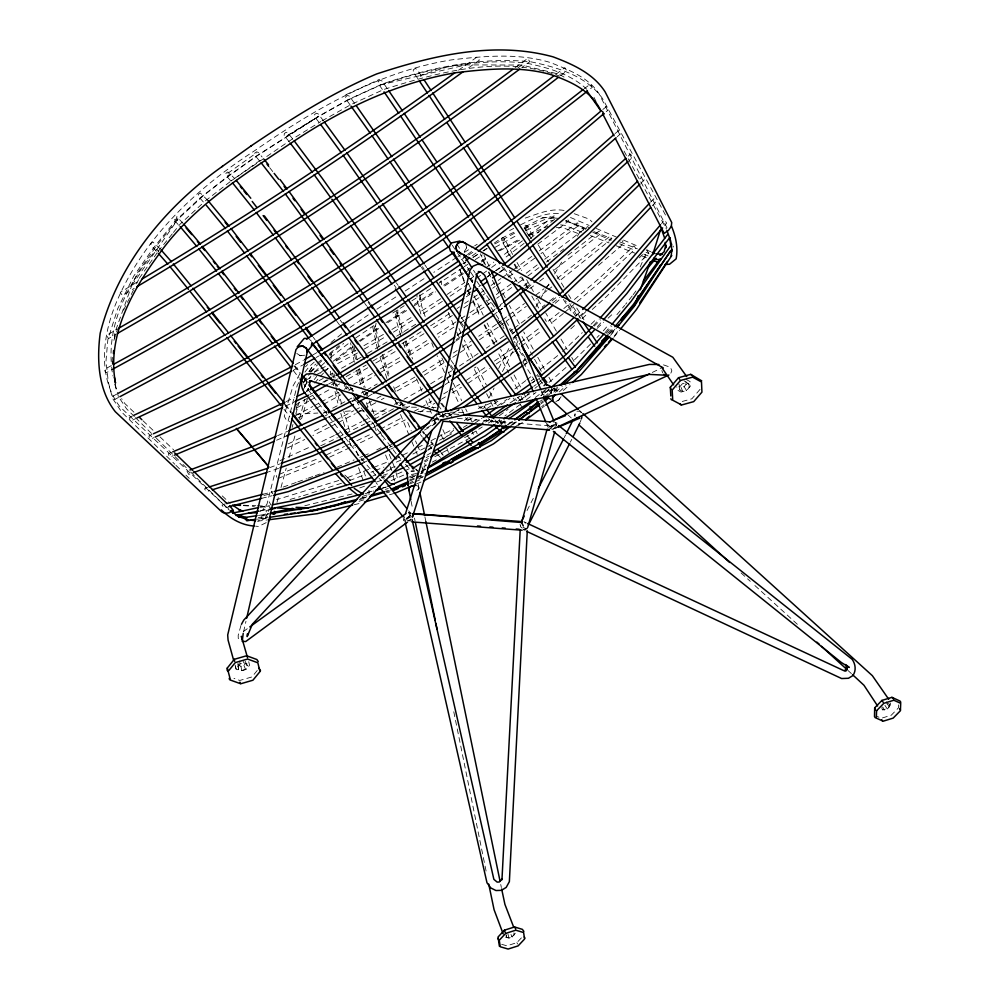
<?xml version="1.0" encoding="UTF-8"?>
<svg xmlns="http://www.w3.org/2000/svg" width="999" height="999" viewBox="0 0 999 999"><rect width="100%" height="100%" fill="white"/><g stroke="black" fill="none" stroke-linecap="round" stroke-linejoin="round"><path stroke-width="0.75" stroke-dasharray="5 3.75" d="M397.839 309.815L397.814 313.574L397.714 311.95L403.159 332.455M547.739 426.998L547.764 423.888M369.006 494.917L368.956 490.309M882.042 706.643L881.967 708.99L884.14 709.952L887.299 708.99L889.585 706.643L889.672 704.295L886.725 701.723M574.987 416.458L575.087 413.798L574.587 415.821M890.384 702.946L890.296 705.207L887 708.578L882.454 709.977M898.601 704.894L898.476 707.854L891.258 715.222L881.33 718.269L877.209 716.458M245.117 661.138L247.839 666.832L245.592 669.58L241.733 670.691L238.486 669.53L237.887 664.385M424.35 466.608L423.151 472.714L421.503 473.763L422.739 467.632L422.839 469.468L421.878 466.745M114.485 338.549L114.922 332.555L131.856 285.239L137.363 273.164L156.181 246.266L178.072 219.056L203.234 195.829L229.445 175.537L257.567 155.557L318.169 116.783L348.201 99.888M112.163 360.464L112.425 357.367M331.056 358.853L331.406 352.734L329.932 351.998M442.407 417.22L442.682 415.109M520.516 525.462L520.367 526.623L522.277 528.109M527.422 527.747L527.26 528.896L525.124 529.045M376.099 323.089L375.374 327.01L375.274 325.387L379.97 345.904M556.48 425.586L556.967 423.002L554.62 422.24M243.556 631.88L245.979 621.241M443.856 417.07L444.555 414.061M404.17 517.907L403.509 520.566L405.656 521.453M296.016 409.69L297.527 403.658M276.985 502.435L278.584 496.466M280.994 487.524L286.214 468.144M289.023 457.704L295.454 433.853M299.475 418.956L304.695 399.575M292.133 427.41L292.944 424.438M295.804 414.036L299.063 402.135M307.355 398.951L301.698 418.281L299.6 419.98M433.741 424.538L437.025 414.16M113.911 340.347L117.582 328.846L106.481 335.452L108.604 338.549L116.621 333.916M269.193 501.785L270.841 504.895M271.503 491.233L272.165 493.194M580.319 421.853L581.056 419.842M276.273 475.512L276.935 477.435M549.113 389.061L548.563 390.434L540.684 395.467M240.971 625.449L238.187 635.401L238.249 638.299L239.822 640.109M640.172 266.945L647.702 249.912M670.829 373.164L671.865 370.854L670.479 367.295L663.336 364.81M307.292 390.859L308.491 388.324M304.445 387.2L307.655 380.444M123.539 310.177L133.779 289.41M136.513 283.866L138.561 279.72M306.78 391.296L308.129 388.636M570.354 442.132L571.753 439.373M483.591 408.653L486.388 403.159M489.185 397.664L494.068 388.049M502.435 371.616L513.249 350.387M515.996 344.967L518.069 340.909M498.601 368.531L510.127 345.954M513.474 339.41L515.659 335.115M527.035 510.576L534.752 495.454M564.185 437.712L565.596 434.965M303.172 389.897L307.005 382.405L304.096 387.737M303.309 383.117L306.481 377.01M535.914 306.98L539.597 300.312M306.793 391.446L308.129 388.961M303.609 382.23L306.406 377.073M540.359 298.988L545.604 289.76M546.353 288.436L549.35 283.154M554.607 273.926L562.375 260.901M187.013 471.103L188.711 474.4L191.608 473.326M303.634 382.567L309.915 373.364M466.62 247.764L464.335 251.611L466.62 247.764L465.759 243.619M298.801 382.605L297.265 385.164L266.995 504.07L262.238 510.551L264.498 509.115L259.69 511.55M577.335 236.276L582.854 227.21L565.484 220.891M526.71 528.046L525.337 530.107L523.788 530.032L522.964 527.859M308.953 371.715L312.025 367.145L315.996 364.036M268.107 513.349L264.098 519.255L266.358 517.807L258.404 520.941M309.078 371.616L312.312 366.895M131.856 285.239L178.072 219.056M139.236 278.334L157.28 252.622M271.079 507.392L267.07 513.049L258.629 517.644M299.775 373.988L293.094 385.876L284.802 412.962L284.278 416.346L286.026 419.443L289.623 421.491M632.23 295.891L625.611 304.27M633.166 294.655L635.951 290.971M309.29 378.309L310.926 376.173M611.825 333.154L615.621 328.209M614.572 335.676L619.218 329.62M304.932 372.103L309.041 366.783L316.995 359.615M314.248 379.558L316.82 376.248M310.776 372.265L316.895 366.059M158.142 251.398L172.477 233.616M173.426 232.43L180.12 224.126L203.184 202.872M314.722 383.092L318.469 378.471M237.774 666.745L240.022 663.985L242.607 663.236M237.937 663.199L238.486 665.334L240.971 666.246L243.943 665.384L245.654 663.274L247.839 666.832M613.761 337.337L619.642 330.132M257.255 670.454L251.96 676.935L239.785 680.456L233.953 678.358M610.576 335.352L616.383 328.234M605.007 332.704L610.826 325.711M609.078 333.678L613.923 327.847M603.346 330.844L608.191 325.075M616.895 314.673L624.65 305.432M606.006 333.366L611.8 326.448M664.66 225.537L666.683 223.164L664.585 220.055L661.55 223.614M686.013 379.383L690.084 381.593L690.309 386.226L686.563 390.559L682.742 391.546L679.907 390.022L679.745 386.813L682.342 383.791L686.188 382.742L689.01 384.265L689.16 387.475L686.063 384.378L685.938 381.905L683.766 380.731L686.188 382.742M679.907 390.022L678.958 386.326L681.131 387.5L684.065 386.688L686.063 384.378M700.049 389.348L691.857 398.813L681.143 401.773M593.306 325.699L599.375 318.893M597.39 326.648L602.447 320.966M515.334 933.216L512.412 936.338L507.817 937.786M505.444 937.087L508.978 938.073L512.162 937.074L514.185 934.902L513.886 932.854M501.66 944.292L506.88 945.828L516.895 942.644L522.24 936.975M650.586 202.135L653.783 198.751L655.893 201.885L651.635 206.393M607.692 333.279L612.949 327.734M549.75 428.484L556.156 423.601L550.524 428.221M305.457 366.795L307.605 364.585M320.442 376.248L323.551 373.052M324.588 371.978L328.746 367.719M639.298 257.904L642.507 254.595M590.571 344.056L573.114 361.226M597.015 337.475L599.163 335.289M408.803 521.153L410.951 519.043M640.871 183.229L644.18 179.995L642.045 176.86L639.847 179.008M585.851 311.626L579.195 317.894M552.971 429.308L555.169 427.16L555.207 424.038L553.046 421.79M562.599 351.573L582.317 332.617M591.071 324.2L596.553 318.931M594.093 326.161L600.674 319.842M309.915 372.065L317.545 364.86M318.631 363.836L321.903 360.751M554.607 387.887L546.54 394.905M553.783 392.108L559.29 386.938M559.328 391.933L565.996 385.701M597.077 328.421L603.683 322.277M608.079 318.194L612.474 314.098M609.39 333.878L614.885 328.758M576.023 315.672L581.555 310.564M320.105 373.239L324.488 369.23M628.209 156.156L630.494 154.071L632.642 157.23L629.208 160.364M314.51 371.94L324.7 362.699M579.045 316.708L585.814 310.577M570.779 328.883L576.423 323.776M582.067 318.669L587.712 313.549M592.232 309.465L606.905 296.166L648.763 253.134L646.803 250.175M443.406 439.285L453.858 430.02M464.31 420.754L468.956 416.633M555.432 392.282L562.225 386.276M563.224 390.559L570.004 384.54M549.1 382.367L567.395 366.258M615.022 133.604L618.743 130.607L620.691 133.691L617.245 136.726M548.563 389.822L541.346 395.542M547.202 396.203L557.617 387.1M555.207 303.284L560.914 298.314M551.997 301.011L557.704 296.041M598.551 265.322L623.851 243.356L622.152 240.684M523.926 285.914L529.682 280.919M527.135 288.199L532.904 283.204M545.379 390.796L542.657 393.131L540.834 392.819L544.492 395.254M559.115 312.575L546.928 322.24M563.823 308.554L569.717 303.534M574.425 299.513L599.15 278.409L634.015 245.791L635.751 248.489L601.048 281.318L575.112 303.446M563.324 313.499L550.012 324.213M564.51 312.487L573.938 304.445M537.462 383.653L541.033 380.644M602.822 109.465L606.568 106.581L608.553 109.703L606.181 111.676M410.689 515.534L405.182 519.418L404.108 516.52M329.52 353.559L339.148 345.642M520.516 400.187L528.933 393.256M534.952 388.311L537.35 386.326M538.561 385.339L542.157 382.367M331.006 342.507L341.658 333.841M542.582 306.78L544.954 304.87M549.7 301.074L555.631 296.316M552.709 302.997L559.827 297.29M492.844 310.864L495.242 308.953M500.037 305.12L502.435 303.209M498.476 311.301L503.284 307.467M512.15 333.816L514.535 331.918M512.999 338.062L515.384 336.163M523.214 360.527L525.574 358.653M524.063 364.76L526.423 362.887M333.241 361.213L352.784 345.716M328.983 355.07L343.681 343.469M336.001 360.252L352.897 346.915M522.402 240.796L502.597 255.744M529.695 235.027L554.02 215.796L555.769 218.144M524.088 243.394L504.245 258.366M530.194 238.574L554.595 219.293M540.097 369.555L559.115 354.508M540.721 402.722L543.131 400.811M541.683 406.655L544.093 404.745M584.103 88.786L590.322 84.116L592.332 87.288L588.698 90.122M330.357 357.567L349.538 342.645M535.551 295.329L543.993 288.761M545.192 287.812L551.223 283.129M557.255 278.434L610.177 236.026L611.863 238.661L559.053 281.256M546.99 290.647L533.666 300.886M548.201 289.71L551.823 286.9M317.232 363.087L322.14 359.278M205.382 200.849L231.681 180.519M567.894 255.232L598.975 231.094L600.886 233.504L552.847 271.029M539.622 281.256L545.629 276.611M513.561 347.864L539.522 327.934M515.372 350.799L520.317 347.003M521.553 346.054L541.346 330.869M514.897 388.898L525.724 380.644M526.923 379.732L532.942 375.149M531.193 380.944L533.603 379.108M520.417 404.308L504.87 415.971M526.398 399.762L535.976 392.482M546.266 389.198L535.476 397.39L533.828 393.156M556.006 74.226L564.835 67.67L566.87 70.879L559.428 76.523M504.258 335.814L486.401 348.039M510.439 331.131L512.924 329.258M514.16 328.321L526.548 318.956M527.784 318.019L531.493 315.209M512.225 334.028L514.71 332.155M526.198 273.202L537.3 264.847M544.692 259.278L587.699 226.561L588.586 227.66M527.934 275.949L539.035 267.595M546.441 262.025L563.711 249.026M522.652 361.988L526.298 359.24M524.5 364.985L526.935 363.149M537.762 244.206L568.706 220.954L566.82 218.419M495.317 423.101L500.099 419.543M500.761 423.539L504.358 420.866M496.378 324.363L478.733 336.226M497.602 323.451L501.286 320.729M502.509 319.83L507.405 316.196M508.628 315.284L524.537 303.496M512.512 424.937L517.482 421.241M541.083 403.746L543.568 401.898M518.381 425.437L523.351 421.753M541.982 407.942L544.467 406.094M467.52 254.495L473.763 249.875M472.065 255.969L477.06 252.26M499.937 272.34L506.131 267.769M531.83 256.381L513.336 269.78M539.198 250.936L577.272 222.802L579.158 225.137L540.971 253.596M534.815 258.154L516.283 271.616M498.139 327.21L479.195 339.922M499.363 326.298L509.165 319.043M510.389 318.132L526.311 306.331M515.097 67.67L527.722 58.441L529.795 61.688L522.277 67.233M518.094 67.782L521.79 65.047L559.065 74.213L567.132 78.834M486.725 277.272L490.447 274.525M495.392 270.866L501.585 266.296M499.338 415.709L508.054 409.315M508.591 424.425L513.573 420.766M243.494 631.468L247.265 628.733M490.309 313.099L495.342 309.465M496.603 308.554L501.635 304.92M525.549 287.65L531.843 283.104M493.294 314.997L497.065 312.262M498.326 311.363L503.371 307.717M529.82 288.624L533.603 285.901M486.213 267.532L493.768 262.088M476.498 278.321L481.543 274.7M482.804 273.788L486.588 271.066M491.633 267.445L496.678 263.811M501.348 424.188L506.343 420.604M507.18 424.862L513.436 420.392M539.697 401.573L542.195 399.787M458.541 70.167L477.26 56.856L479.37 60.14L465.759 69.855M487.587 300.824L490.072 299.038M496.303 294.58L498.788 292.807M500.037 291.908L511.251 283.891M512.499 283.004L521.216 276.76M486.788 305.369L491.77 301.798M496.765 298.239L499.25 296.453M500.499 295.554L511.725 287.537M517.957 283.079L524.188 278.621M227.872 173.239L256.443 152.922M665.484 215.035L602.434 98.389C586.063 75.574 556.955 67.208 530.706 61.776C480.144 56.631 430.032 67.845 382.38 83.966L348.426 99.5L318.219 116.496L256.768 155.769L227.46 176.611L200.924 197.178L175.087 221.116L152.859 248.763L133.679 276.199L117.595 308.978L107.842 339.722L106.006 360.826L108.317 382.142L112.587 398.401L121.691 412.112L174.85 464.273M260.19 160.29L231.156 180.881L290.422 140.272L320.729 121.603M487.287 276.91L489.81 275.125M496.103 270.667L502.41 266.209M478.846 286.713L481.368 284.927M499.025 272.452L505.332 267.994M474.313 423.601L481.955 418.194M501.061 404.695L509.977 398.389M531.618 383.079L534.165 381.281M482.529 422.49L488.761 418.082M509.989 403.072L519.98 396.016M533.716 386.301L536.213 384.54M481.131 292.445L483.616 290.697M491.046 285.464L500.949 278.496M502.197 277.622L512.1 270.654M482.804 295.155L485.289 293.419M492.719 288.187L495.204 286.438M496.441 285.564L502.647 281.206M508.841 276.848L515.034 272.49M410.626 514.922L405.182 519.418L411.051 521.103M483.004 250.924L486.75 248.314M494.243 243.094L500.499 238.749L515.521 231.456M358.891 341.134L378.359 327.672M350.037 327.472L368.294 314.897M355.619 338.024L373.614 325.686M360.177 341.296L380.182 327.585M466.758 291.745L470.591 289.111M466.233 296.815L470.067 294.193M466.258 380.357L486.725 366.333M494.405 361.076L512.325 348.813M468.019 383.316L489.797 368.406M496.203 364.023L514.135 351.748M457.442 335.314L461.251 332.729M455.631 341.233L459.453 338.649M446.94 378.733L452.097 375.237M445.054 384.69L448.926 382.068M440.759 298.726L418.993 312.65M447.077 294.468L464.772 282.555M469.817 279.158L473.613 276.598M486.8 408.716L497.889 401.223M497.265 405.944L507.13 399.275M442.357 301.373L421.865 314.498M449.95 296.266L472.714 280.931M511.513 424.85L516.508 421.491M516.083 426.223L521.128 422.839M466.895 290.934L472.052 287.487M467.245 294.468L471.116 291.883M461.288 259.777L463.723 258.154M449.463 313.599L429.033 326.81M457.067 308.529L459.602 306.83M464.672 303.446L468.469 300.911M473.538 297.527L477.335 294.98M452.385 315.484L431.955 328.733M463.786 307.867L467.594 305.319M468.856 304.47L479.008 297.702M463.548 263.474L466.021 261.825M462.937 267.557L439.16 283.117M464.148 266.745L467.807 264.31M386.026 322.577L406.593 309.315M459.415 366.021L478.683 353.171M666.982 227.859L599.125 93.918C588.099 76.873 568.456 69.893 550.536 62.562C518.394 52.81 484.353 56.044 451.523 59.89C378.571 71.578 314.273 109.428 254.433 150.849C196.016 188.674 142.857 238.386 115.797 303.758C102.597 335.926 97.49 377.51 119.955 406.78L225.537 506.406L230.207 509.602M227.46 175.899L229.32 174.663M462.674 272.914L442.545 286.014M467.632 269.63L470.104 267.982M463.548 273.651L443.244 286.9M464.797 272.827L468.531 270.354M456.043 321.865L435.489 335.214M461.088 318.519L464.885 316.009M469.93 312.662L483.828 303.446M453.921 327.148L438.474 337.163M460.239 322.964L464.036 320.454M465.297 319.605L484.253 307.043M457.018 335.152L460.864 332.605M456.156 339.66L461.276 336.263M428.022 449.488L433.141 446.091M376.923 309.19L397.352 296.004M456.668 257.417L433.791 272.365M457.917 256.593L461.675 254.108M414.323 304.383L434.84 290.921M453.396 352.984L457.192 350.474M462.262 347.128L471.128 341.258M471.59 344.955L452.535 357.455M405.157 290.996L425.999 277.372M411.863 300.861L432.679 287.275M413.311 306.356L435.452 291.895M387.649 322.739L406.805 310.477M439.672 282.055L441.034 281.181M330.145 355.257L331.506 354.37M418.893 306.755L420.292 305.844M481.456 261.988L486.65 258.729M474.438 367.994L475.986 367.008M458.966 409.553L447.24 416.758L459.29 409.827M366.795 496.665L365.172 497.702L361.401 497.227M424.175 461.138L429.395 457.804M485.477 422.003L490.696 418.681M518.081 401.198L529.82 393.706M471.328 433.941L482.242 426.973M488.311 423.101L494.38 419.23M415.909 475.062L411.975 477.572L410.914 477.222M421.166 471.703L426.423 468.356M497.34 423.114L502.597 419.767M464.26 252.46L473.326 246.703M474.612 245.879L477.21 244.231M287.987 135.414L318.182 116.796M468.668 255.02L474.85 251.086M473.464 257.118L479.657 253.184M462.912 263.836L465.384 262.262M472.827 257.53L479.033 253.596M475.224 259.615L482.642 254.932M392.769 312.962L404.208 305.731M481.256 260.951L487.524 257.068M407.792 352.597L428.896 339.36M409.428 355.382L430.544 342.133M396.628 336.201L416.296 323.913M401.973 343.693L422.589 330.831M404.87 345.629L424.213 333.566M414.922 377.073L394.642 388.486M422.614 372.252L443.131 359.415M416.608 379.945L396.316 391.371M424.3 375.124L444.842 362.275M391.883 329.483L412.537 316.658M393.456 332.143L414.11 319.318M422.777 388.711L403.996 399.275M430.631 383.841L443.706 375.736M448.938 372.502L451.56 370.879M446.753 377.847L451.985 374.6M287.05 135.702L318.231 116.508M532.117 382.954L534.665 381.381M535.939 380.594L539.772 378.246M363.736 394.705L367.682 392.295M368.294 396.453L372.24 394.043M495.229 247.265L517.819 234.728M499.637 250.824L520.816 239.498M136.988 282.13L120.242 292.357L122.39 295.504L134.253 288.324M483.441 250.861L487.25 248.551M494.88 243.931L515.996 232.405M402.51 405.994L405.132 404.408M405.756 408.554L409.69 406.168M467.894 420.492L472.977 417.42M463.349 427.385L467.157 425.087M472.252 422.015L478.608 418.169M497.689 250.936L520.104 238.711M421.153 407.417L431.768 401.049M443.706 393.881L447.689 391.496M449.013 390.696L459.627 384.34M420.229 411.975L424.213 409.59M425.549 408.791L434.84 403.221M441.471 399.238L445.454 396.853M452.097 392.869L461.388 387.3M355.519 371.316L366.183 365.022M372.839 361.089L394.155 348.489M367.769 367.769L347.702 379.333M375.761 363.037L395.754 351.223M361.114 357.217L339.585 369.368M367.682 353.334L388.736 340.934M431.918 421.291L445.279 413.511M424.488 430.082L435.202 423.851M523.913 529.62L525.774 528.546L520.729 526.248L520.029 524.325M355.956 350.299L334.403 361.825M363.936 345.679L385.239 333.341M357.492 352.972L335.876 364.523M364.148 349.113L385.464 336.775M372.29 373.489L353.733 384.116M380.169 368.918L401.186 356.743M359.44 384.665L375.212 375.524M380.469 372.477L402.822 359.528M361.238 393.094L365.247 390.796M366.571 390.035L377.247 383.928M364.198 395.167L368.206 392.882M427.722 450.337L431.718 448.039M426.973 455.182L430.969 452.884M322.04 120.867L350.861 104.633L383.678 89.523C439.51 71.828 502.522 54.62 559.59 76.099M425.774 469.268L417.495 473.401M295.329 364.735L303.434 360.189M312.899 354.882L316.945 352.597M548.476 427.272L555.207 424.038L548.201 427.659L546.403 423.339M293.157 370.379L302.622 365.072M316.146 357.492L318.856 355.969M324.051 382.18L328.084 379.92M309.815 394.568L312.5 393.069M328.634 384.041L332.667 381.78M334.016 381.031L338.049 378.783M295.342 405.045L307.38 398.301M308.716 397.552L314.061 394.555M331.456 384.815L334.128 383.316M346.166 376.561L354.183 372.065M296.691 407.929L308.766 401.148M310.115 400.399L315.484 397.39M316.82 396.64L330.244 389.123M335.614 386.113L339.648 383.853M411.326 516.708L404.62 519.942L409.453 517.232M111.314 365.597L104.533 369.368L105.045 371.428L106.269 372.777L113.062 369.006M367.407 403.584L371.491 401.323M376.935 398.301L381.019 396.041M375.861 402.697L364.935 408.628M381.318 399.675L384.041 398.164M319.156 380.644L323.239 378.384M330.057 374.625L332.779 373.127M306.73 391.059L309.403 389.585M322.739 382.23L328.084 379.283M329.42 378.546L334.752 375.612M464.547 437.687L469.98 434.69M314.036 405.831L319.518 402.847M320.879 402.098L338.673 392.357M344.156 389.36L348.264 387.113M315.597 408.641L322.24 405.007M323.576 404.283L340.846 394.83M348.813 390.472L352.797 388.299M374.163 415.384L389.073 407.33M394.505 404.395L398.564 402.197M374.475 419.043L393.481 408.791M398.901 405.856L402.972 403.658M470.142 437.924L433.191 457.542M433.141 420.379L446.84 413.012M426.685 427.822L436.276 422.664M116.783 394.043L112.388 396.603L113.249 398.289L114.46 399.6L118.519 397.44M295.442 415.759L312.712 406.543M298.214 417.919L314.26 409.365M323.214 413.211L327.285 411.051M332.717 408.179L346.303 400.999M347.652 400.274L351.735 398.114M324.8 416.059L327.522 414.622M351.985 401.685L354.707 400.249M380.282 429.208L403.484 416.945M414.41 411.163L418.506 409.003M380.619 432.917L355.819 444.955M386.076 430.02L405.207 419.917M431.106 440.696L436.426 437.887M437.762 437.175L453.733 428.733M427.56 446.578L432.892 443.768M439.548 440.247L454.195 432.505M424.987 461.875L427.722 460.427M432.255 462.112L436.363 459.94M509.59 230.582L513.711 228.421M520.591 224.812C533.441 218.406 547.077 211.501 561.888 213.823M334.515 420.791L311.301 432.604M335.889 420.079L353.696 410.751M355.07 410.04L360.552 407.167M329.283 427.285L312.899 435.514M330.657 426.561L355.332 413.648M356.705 412.924L363.561 409.34M526.086 230.419L547.639 221.266L552.822 220.454M314.111 372.377L319.518 369.568M320.866 368.868L326.286 366.046M306.031 380.057L314.173 375.824M315.522 375.112L322.315 371.591M323.664 370.879L329.096 368.057M525.074 226.823L542.357 217.907L550.849 216.983L555.282 217.745M524.088 228.259L545.117 219.38L553.296 217.907L551.061 217.794L558.678 218.344M528.209 234.59L547.852 226.373M351.598 401.123L354.308 399.75M395.154 459.028L409.802 451.623M417.794 447.577L424.45 444.218M400.899 460.077L394.031 463.224M412.899 454.021L424.9 447.964M327.66 417.52L330.382 416.146M334.303 435.489L319.081 442.819M335.676 434.802L342.557 431.343M343.931 430.644L361.8 421.653M363.174 420.954L370.055 417.495M329.071 441.908L337.325 437.749M338.698 437.05L344.205 434.278M345.579 433.591L364.847 423.901M366.221 423.201L370.354 421.128M343.831 437.899L346.541 436.551M370.854 424.375L373.551 423.014M372.764 427.722L375.462 426.361M360.951 459.765L363.748 458.366M388.836 445.804L391.62 444.418M362.824 463.099L367.02 461.014M390.746 449.15L393.531 447.752M376.735 449.875L380.906 447.814M389.573 447.415L392.357 446.041M266.196 522.652L258.516 526.448L255.594 526.161M132.355 416.009L129.233 417.782L131.269 420.741L135.477 418.693M288.187 443.893L303.147 436.588M287.05 448.126L304.745 439.498M652.285 372.452L660.614 368.419M426.148 457.554L428.921 456.231M286.226 401.573L294.368 397.689M285.364 406.231L293.519 402.347M326.498 454.807L344.468 446.453M345.854 445.816L351.373 443.244M356.905 440.684L370.729 434.253M329.545 457.155L354.433 445.591M386.476 471.303L394.93 467.407M381.318 477.859L386.95 475.274M405.269 466.833L408.091 465.534M348.089 99.937L381.306 84.69L465.921 64.898L521.79 65.047M345.791 94.768L379.632 79.283M280.032 460.626L310.714 446.64M320.716 445.779L327.684 442.594M151.985 434.403L148.876 436.076L149.738 437.749L150.899 438.998L153.709 437.737M395.104 466.321L386.7 470.017M389.348 477.497L403.596 471.253M405.02 470.629L409.303 468.756M391.121 480.631L405.382 474.375M423.926 466.246L426.785 464.997M409.041 477.11L416.096 474.026M409.652 481.093L415.284 478.621M416.695 478.009L423.751 474.925M277.622 435.664L287.587 431.318M276.586 440.247L286.563 435.901M372.964 475.961L375.711 474.762M416.308 473.538L410.239 474.725M410.089 482.579L412.899 481.368M418.506 478.958L422.714 477.147M416.458 484.003L422.065 481.58M336.975 467.232L354.083 459.927M359.79 457.48L362.637 456.268M364.061 455.656L368.331 453.833M361.488 460.527L364.348 459.303M171.266 452.46L168.406 453.671L168.981 455.756L170.117 456.993L172.989 455.781M478.234 408.391L496.74 400.587M279.158 474.35L319.593 458.017M277.897 478.521L321.241 461.014M410.127 477.959L414.473 476.211M420.254 473.876L423.151 472.714L420.067 473.226L421.803 474.15M409.49 480.032L415.159 477.772M416.571 477.21L425.075 473.813M409.503 484.003L413.773 482.292M415.197 481.718L422.327 478.871M347.689 477.559L372.14 468.007M373.576 467.457L389.398 461.276M349.413 480.656L365.247 474.475M371.004 472.227L373.876 471.091M375.312 470.529L383.953 467.157M555.144 428.146L552.235 429.245L549.375 427.959L548.264 425.05M407.992 520.704L410.889 519.605M269.568 467.682L279.683 463.973M278.584 468.356L268.406 471.94M283.192 487.075L296.328 482.405M297.789 481.88L306.556 478.771M308.017 478.246L313.861 476.173M315.322 475.649L324.088 472.539M370.916 487.812L378.122 485.252L376.136 482.817M359.752 487.924L365.384 485.939M376.66 481.968L382.292 479.982M525.274 218.094C538.761 213.486 552.872 207.093 567.332 211.214M528.796 235.414L538.886 232.093M338.811 480.469L276.598 499.687M303.471 495.654L342.008 483.066M383.154 475.274L387.525 473.851M365.01 493.793L373.776 490.959M382.542 488.136L385.464 487.187M207.667 487.437L204.483 488.848L206.418 491.658L209.365 490.721M362.325 496.416L369.53 494.218M385.364 489.398L388.249 488.523M359.016 501.298L366.283 499.075M386.625 492.882L389.535 491.995M380.931 84.84C427.535 69.081 476.511 57.979 525.973 63.024C547.839 67.645 571.765 74.101 587.874 90.335M359.328 499.75L365.234 498.026M385.889 491.983L390.322 490.684M389.523 494.767L393.956 493.481M367.22 492.569L373.151 490.846M382.055 488.274L386.501 487M360.289 498.489L367.707 496.353M385.527 491.208L388.499 490.359M290.122 499.425L300.499 496.491M352.06 493.993L304.795 505.769M225.25 503.871L222.04 505.107L223.951 507.892L226.96 507.13M262.787 494.33L273.301 491.67M263.936 495.492L272.902 493.219M261.538 498.389L272.065 495.716M354.121 504.745L361.476 502.959M269.48 509.54L265.909 510.851L267.307 513.748M260.19 507.23L269.305 505.419M260.389 510.789L269.53 508.991M420.229 477.197L423.326 476.635M258.504 515.434L269.093 513.811M257.367 519.18L267.957 517.582M267.794 514.547L260.889 516.096L262.025 519.093L266.583 518.493M258.291 517.657L267.52 516.495M257.367 521.203L266.583 520.042M542.045 218.032L550.849 216.983M345.392 411.326L352.922 410.701M465.921 64.898L451.735 65.647L419.842 75.474L422.327 79.208M296.216 414.198L317.832 413.049M324.001 412.724L327.098 412.562M371.228 411.126L389.41 411.163M402.697 407.018L417.894 407.292M431.456 407.542L436.051 407.617M576.923 411.188L579.77 411.238L581.768 413.311M417.957 411.513L430.169 411.75M449.875 412.15L464.935 412.45M359.028 410.839L365.135 410.989M243.506 505.219L255.869 505.719M257.405 505.769L269.767 506.268M524.725 522.814L526.273 522.889M556.331 227.347L562.849 227.71L580.057 234.228M243.531 505.644L254.37 506.368M260.564 506.793L269.855 507.417M445.192 413.311L459.065 414.435M457.355 418.344L552.122 426.086M560.589 224.862L564.61 225.312L581.818 232.143M411.326 513.261L408.279 512.599L411.089 513.886M549.775 390.484L551.361 390.946L553.021 389.885L551.46 389.41L553.234 390.334L551.51 388.211M434.54 418.756L438.986 420.117L438.037 417.719M574.225 213.699L589.41 219.181L591.945 221.84M415.509 485.252L418.618 486.376L419.255 489.448M235.289 666.146L236.114 669.093L240.784 670.779L246.353 669.168L249.588 665.209L248.576 661.201M247.14 664.048L243.906 662.861L242.632 660.227M566.296 220.692L586.6 228.734M593.856 231.606L611.251 238.499M619.954 241.945L637.362 248.838M646.066 252.285L648.963 253.434M590.421 235.552L609.065 242.944M616.246 245.779L634.889 253.172M642.057 256.019L646.353 257.717M570.479 217.495L589.11 225.437M596.278 228.484L616.333 237.038M623.501 240.097L639.26 246.815M646.428 249.875L650.724 251.711M565.871 220.866L585.714 229.32M592.794 232.342L611.213 240.197M619.717 243.818L635.302 250.462M643.806 254.096L648.051 255.906M887.499 703.321L889.672 704.295M512.624 254.483L504.483 238.486L503.009 237.737L501.623 238.636L501.71 240.284L511.176 259.016M501.71 240.284L503.171 241.021L504.557 240.135L504.483 238.486M532.829 235.914L527.022 225.961L525.549 225.2L524.15 226.111L524.225 227.772L525.924 230.906M524.225 227.772L525.711 228.534L527.11 227.622L527.022 225.961M551.635 393.406L546.391 388.249M553.721 388.424L559.303 392.245M524.15 521.728L525.936 522.976M440.509 415.047L442.207 416.296M436.376 417.282L438.911 419.155M685.938 381.905L689.01 384.265M441.471 415.522L443.556 417.195M347.415 477.722L350.512 480.282L344.817 475.049M415.796 469.592L418.993 472.315M309.44 339.41L311.663 341.321M579.445 410.439L581.755 412.537M415.684 468.868L417.482 470.504M567.619 414.61L574.512 420.904M741.096 572.939L750.286 581.331M754.882 585.526L798.538 625.374M847.939 670.454L851.385 673.601M379.108 478.459L381.256 480.469M437.562 454.62L440.509 457.405M382.467 476.311L384.603 478.334M133.941 412.187L124.887 403.596L121.591 398.638M143.007 420.766L153.197 430.432M159.99 436.863L173.576 449.75M222.253 495.904L230.182 503.409M440.934 452.46L442.894 454.32M441.221 453.446L443.156 455.282M175.961 465.359L180.382 469.705M185.926 475.137L189.248 478.396M405.344 464.26L409.49 468.356M134.365 416.533L126.636 408.916L119.206 397.752M135.464 417.619L152.035 433.953M156.456 438.311L178.546 460.089M182.954 464.448L186.276 467.707M190.684 472.065L229.345 510.177M498.339 423.638L494.742 419.655M886.662 703.521L889.585 706.643M408.866 513.711L410.976 515.959M403.683 518.818L405.794 521.066M178.147 224.5L173.114 219.106L174.725 219.867L176.573 218.644L176.811 216.658L183.828 224.226M156.406 251.224L150.824 245.217L151.074 243.232L152.897 242.02L160.052 248.813M375.899 475.437L361.413 458.653L303.858 384.178M158.729 251.523L156.718 249.313C129.221 280.644 107.318 322.814 111.538 365.534M467.107 435.601L470.005 438.798M203.334 201.948L198.264 196.229L198.489 194.243L200.349 193.019L208.042 200.637M397.977 455.931L400.749 459.053M402.297 454.807L404.133 456.893M400.849 454.133L403.571 457.217M230.594 180.657L225.799 175.162L226.011 173.177L227.884 171.94L234.328 178.184M491.408 419.93L493.244 422.065M488.536 418.556L492.282 422.902M515.072 398.638L516.77 400.611M520.179 404.595L521.903 406.593M521.003 401.361L516.595 395.904M429.77 446.103L431.705 448.376M431.256 441.645L433.179 443.931M430.719 442.095L433.578 445.479M259.265 160.577L254.633 155.02L254.832 153.047L256.706 151.811L258.379 152.535L262.088 156.993M333.254 381.693L337.187 386.526M346.228 385.889L350.125 390.709M401.81 454.52L403.758 456.93M396.116 453.621L357.255 402.772M289.573 142.245L284.153 135.464L284.328 133.504L286.214 132.255L287.912 132.979L293.319 139.76M381.556 476.735L383.491 479.17M408.691 510.851L410.626 513.286M283.928 409.165L289.735 416.446M285.452 404.508L291.246 411.8M284.403 404.283L291.159 412.774M480.631 406.593L482.405 408.853M483.841 406.118L485.639 408.404M420.392 434.54L422.227 436.875M422.902 431.181L424.737 433.516M422.44 431.818L424.25 434.115M269.655 167.607L273.264 172.228M293.406 370.641L299.113 378.034M542.544 383.391L536.6 375.474M318.893 122.215L314.448 116.433L314.623 114.473L316.508 113.224L318.219 113.936L323.539 120.879M295.005 365.909L300.699 373.301M305.444 379.47L307.342 381.93M293.956 365.734L299.638 373.114M304.37 379.258L307.217 382.954M445.304 414.947L447.115 417.307M449.65 413.923L453.259 418.643M448.276 413.424L450.062 415.759M513.174 398.102L514.972 400.474M313.249 337.262L315.11 339.747M350.487 386.888L354.208 391.845M350.05 387.575L353.796 392.57M344.205 385.414L347.003 389.135M353.534 397.814L356.331 401.523M478.621 405.944L480.407 408.329M438.324 405.457L440.934 409.016M336.813 321.291L339.585 325.062M394.892 400.312L398.576 405.332M441.783 403.234L444.393 406.793M440.584 402.984L443.981 407.617M401.123 401.848L404.807 406.868M340.172 320.105L342.008 322.615M399.962 401.598L403.633 406.618M350.075 104.845L345.579 98.676L345.741 96.728L347.627 95.467L349.363 96.166L356.531 106.056M537.3 374.488L539.135 377.01M368.094 302.21L369.905 304.72M364.76 303.384L366.583 305.894M368.319 301.061L370.142 303.584M394.28 285.19L396.066 287.724M450.774 365.11L453.471 368.906M450.237 366.433L452.934 370.242M396.328 282.867L398.126 285.414M451.048 360.377L453.733 364.198M382.355 89.448L378.122 83.416L378.271 81.481L380.157 80.232L381.905 80.919L387.812 89.361M527.385 362.575L518.119 349.2M422.39 266.683L424.163 269.243M460.676 321.79L463.336 325.637M421.403 267.382L423.176 269.93M460.352 323.426L463.012 327.235M424.987 265.06L426.748 267.607M461.226 317.32L463.886 321.141M525.124 357.38L514.198 341.446M471.141 278.384L472.902 280.956M486.076 300.262L503.646 325.999M469.717 278.359L473.239 283.516M497.877 319.58L504.033 328.596M452.185 245.117L456.568 251.573M457.455 252.859L469.755 270.904M470.629 272.19L475.911 279.932M476.785 281.219L496.116 309.578M509.303 328.921L519.842 344.38M503.758 267.495L511.55 279.108M501.51 266.171L510.189 279.083M417.782 78.559L413.211 71.728L413.336 69.793L415.222 68.544L416.995 69.231L423.139 78.471M509.39 270.342L517.182 281.98M580.719 318.306L571.091 303.671M575.874 316.496L565.471 300.724M684.065 386.688L686.563 390.484L681.056 392.083L676.972 389.897L676.81 386.813M563.336 299.413L572.377 313.149M884.902 705.319L887.299 708.99M456.868 244.093L460.189 249.313M473.489 270.205L475.149 272.827M505.894 321.141L516.695 338.124M469.805 278.359L473.126 283.604M523.051 362.212L534.702 380.557M583.953 319.755L576.198 307.192M568.568 294.78L570.854 298.501M576.873 315.497L568.856 302.385M563.948 287.237L553.109 269.493M538.361 245.142L548.476 261.85M531.48 238.798L525.836 229.246M526.785 232.442L529.957 237.774M560.988 339.061L567.157 349.538M556.381 331.218L545.654 312.837M544.842 318.856L546.366 321.466M672.851 245.854L673.526 247.028M537.949 299.475L542.569 307.492M531.83 296.091L539.485 309.478M533.416 291.571L526.036 278.559M528.171 287.999L522.277 277.472M527.472 288.374L521.565 277.797M537.749 357.242L544.58 369.368M517.045 262.487L521.54 270.529M534.577 359.278L541.358 371.428M514.822 264.061L517.807 269.43M533.254 349.2L523.663 331.905M514.123 264.373L516.358 268.406M521.977 336.513L532.305 355.232M571.765 357.442L573.988 361.476M624.063 151.111L666.52 229.171M519.393 324.051L509.365 305.532M511.838 258.704L503.159 242.257M514.073 374.925L521.366 388.549M510.914 376.96L518.169 390.597M548.938 377.272L552.272 383.541M509.752 366.783L500.487 349.138M498.813 353.896L508.728 372.864M516.895 942.644L517.607 944.018M496.903 342.22L487.075 323.064M593.968 97.328L596.091 101.448M502.922 293.319L505.719 298.751M494.78 344.443L484.677 324.7M493.831 344.193L484.065 325.012M498.563 292.52L487.612 270.766M489.772 391.72L493.294 398.638M494.006 400.012L496.828 405.557M477.522 367.557L486.313 384.902M486.613 393.731L490.122 400.661M490.821 402.048L492.932 406.206M474.425 369.543L484.515 389.585M523.551 392.644L526.71 399.026M520.966 395.979L522.852 399.812M489.16 266.209L483.941 254.97M485.589 265.06L481.081 255.132M488.861 271.84L490.184 274.55M472.889 357.954L464.298 340.072M465.696 408.953L467.045 411.75M469.755 417.357L471.778 421.553M453.259 383.129L461.688 400.661M461.875 409.578L467.245 420.779M462.574 344.805L470.479 361.301M452.11 389.16L458.566 402.672M473.951 295.692L483.204 315.172M468.356 290.359L469.667 293.144M472.952 300.112L480.169 315.434M469.742 294.78L467.257 289.273M473.014 301.76L480.219 317.095M461.038 333.092L458.504 327.46M456.768 332.205L459.353 337.812M442.844 429.632L446.053 436.675M510.964 934.452L512.162 937.074M499.275 419.555L501.048 423.451M434.565 420.367L435.839 423.189M440.959 434.478L442.882 438.711M441.933 358.092L445.716 366.433M448.226 372.003L450.749 377.572M444.555 372.565L437.1 355.769M447.053 378.146L449.55 383.716M484.34 263.973L480.457 253.771M428.996 398.701L433.341 408.529M425.924 400.674L433.329 417.545M468.369 283.341L470.716 288.773M415.534 440.934L416.77 443.793M417.382 445.217L420.467 452.347M448.226 312.312L454.32 326.523M883.029 707.367L884.14 709.952M464.285 280.844L459.977 269.917M464.348 282.467L459.453 268.619M411.788 441.521L415.459 450.087M416.071 451.523L417.295 454.37M416.62 378.833L421.853 391.121M476.048 431.019L477.16 433.653M472.277 431.755L473.389 434.39M541.396 390.946L543.194 395.267M407.717 422.452L411.251 430.969M400.524 414.485L408.716 434.39M389.285 454.37L391.571 460.052M392.145 461.476L394.43 467.157M681.131 387.5L682.742 391.546M385.577 454.957L389.548 464.922M390.122 466.346L391.82 470.604M243.943 665.384L245.592 669.58M431.755 342.894L433.454 347.24M661.837 370.542L662.762 372.914M446.878 448.301L448.426 452.322M395.429 391.446L392.832 384.603M399.787 402.684L400.874 405.494M380.357 431.593L383.653 440.147M395.129 400.424L396.74 404.632M376.173 430.719L373.626 423.663M555.319 422.402L556.431 425.312M388.336 376.024L381.955 356.443M386.938 378.596L379.707 356.168M358.104 455.756L355.157 447.315M363.736 471.278L365.771 476.91M406.081 340.871L412.587 358.978M358.554 467.632L363.124 480.344M405.057 341.571L410.04 355.507M424.612 463.336L425.586 466.058M403.196 342.732L406.168 351.111M369.33 400.736L375.212 417.507M366.333 402.659L367.794 406.855M425.162 316.496L421.778 306.543L419.667 293.356M420.879 314.061L417.157 300.412L416.92 294.83M349.25 440.846L351.598 447.877M366.521 392.095L367.919 396.416M364.96 391.446L366.358 395.791M382.58 354.308L388.923 374.051M362.637 391.121L363.561 394.006M504.295 421.378L505.194 424.225M500.961 421.603L501.848 424.425M678.833 383.866L679.745 386.813M349.463 430.444L343.793 411.363M402.073 333.216L396.241 311.226M341.646 404.071L338.649 392.495M344.692 426.511L340.809 413.286M400.724 335.764L396.928 322.64L395.279 311.576M359.69 369.043L365.122 387.787M358.566 369.805L363.549 387.113M356.818 370.904L361.763 388.236M378.808 346.578L374.038 326.036M115.11 383.991L118.382 396.516M114.835 384.24L116.658 391.196M377.472 349.113L372.427 325.549M396.041 472.639L397.777 479.42M235.09 665.084L236.114 669.093M507.917 933.915L508.978 938.073M393.194 476.048L394.555 481.481M334.003 373.738L335.077 378.072M336.501 383.841L337.212 386.725M332.467 373.052L333.891 378.833M334.253 380.269L335.664 386.051M336.026 387.5L339.223 400.487M332.917 382.804L333.629 385.701M335.027 391.483L337.849 403.047M442.607 413.286L443.344 416.308M354.021 346.416L357.192 360.389M352.522 345.729L355.669 359.702M354.345 362.237L350.587 342.819M424.912 516.908L425.861 521.478M500.736 884.477L501.361 887.524M411.089 501.323L412.637 508.941M414.498 518.094L415.109 521.141M453.783 711.775L486.263 871.915M330.294 371.203L331.156 375.574M418.618 486.401L418.881 488.736L416.146 490.946L418.881 488.736L418.206 483.678M582.854 227.21L583.354 230.095M240.971 666.246L241.733 670.691M506.181 935.289L506.493 937.337L506.181 934.677M441.108 280.831L441.57 284.603M239.66 661.076L240.022 663.985M554.532 388.786L554.782 390.796M111.701 367.02L112.65 375.899M551.148 388.973L551.448 392.919L551.236 390.884M419.917 298.626L420.005 300.249L419.767 294.967M238.486 665.334L238.486 669.53M561.088 396.753L558.716 400.124L555.232 401.885L558.728 400.149L561.113 396.778M304.67 355.207L300.312 355.706L296.703 353.396L300.312 355.706L304.67 355.219"/><path stroke-width="1.5" d="M900.823 702.247L900.024 701.048L891.932 697.352L881.93 700.411L874.687 707.841L874.5 716.57L875.286 717.781M527.272 530.844L509.365 881.655L506.206 887.399L501.473 890.334L495.966 890.534L490.846 887.974L486.988 882.804L405.307 522.976M520.204 529.732L501.96 879.744L502.097 879.045L499.2 882.017L497.14 882.092L493.868 879.332L412.075 519.492M112.637 364.011L112.862 361.014M113.399 353.521L113.624 350.524M671.116 256.368L671.84 249.688M577.734 370.567L575.961 372.452L574.2 371.541M692.394 375.774L690.709 374.363L678.546 377.697L670.329 387.275L670.978 389.335M258.254 661.55L256.868 659.515L246.653 655.756L234.353 659.29L234.615 661.326M243.219 633.391L242.37 640.272L241.371 636.288L247.527 657.604M246.678 618.194L307.242 352.21L306.506 348.401L302.897 346.079L298.526 346.566L295.954 349.625L227.697 634.964L228.072 640.084L233.641 660.264M445.254 411.039L476.91 273.951L479.745 271.716L478.309 271.628L480.781 271.853L484.715 275.287L533.229 391.72M437 411.825L469.992 270.217L472.964 266.233L477.584 264.285L482.629 264.71M413.062 514.485L412.412 517.145L443.044 421.228L549.612 429.945L547.265 429.17M581.418 418.831L581.93 416.808M273.776 514.36L274.575 511.376M523.326 525.986L521.603 522.514L546.952 429.595M308.891 382.292L311.638 380.906L309.79 380.644L309.565 385.427M527.672 527.547L554.782 431.58M479.907 447.327L480.382 443.469M478.646 442.607L478.071 444.455L501.136 429.757M652.722 254.645L660.451 229.97M405.569 513.461L431.855 430.457M638.224 295.667L635.077 304.47L621.39 318.868M640.309 289.81L650.237 261.938M452.747 462.3L453.484 458.354M232.605 513.111L258.666 507.529M573.014 419.98L566.296 433.591M579.832 422.989L573.139 436.613M234.353 659.29L227.285 668.031L227.185 670.504M528.558 524.812L569.655 443.506M521.428 521.578L524.238 516.083M538.249 488.586L563.486 439.085M241.433 624.338L243.744 620.104L435.527 415.122L436.888 413.936L439.66 414.423M660.676 264.847L635.514 302.222M667.394 261.463L639.66 302.984M671.778 255.469L636.301 309.715L620.616 328.933M671.74 249.575L633.341 304.52L614.897 326.685M643.393 281.119L660.114 258.978M667.669 234.478L624.65 290.522L600.387 317.757M669.755 237.575L626.723 293.694L603.458 319.83M621.303 320.791L629.832 309.653M268.456 521.216L270.23 518.931M307.792 350.911L312.287 345.317L311.875 342.657M228.197 671.328L235.289 662.587L247.602 659.04L257.829 662.787L260.002 671.578L252.909 680.232L240.722 683.766L230.482 680.107L227.285 668.031M612.774 338.536L581.318 374.525L572.265 382.542M297.215 346.765L304.22 338.411L308.316 338.461M609.602 336.538L579.183 371.241L564.485 384.265M617.345 327.048L634.19 306.431L670.516 250.886L671.241 251.86M604.033 333.866L575.162 366.571L552.035 386.788M611.8 324.55L631.206 301.236L671.778 244.231M608.104 334.852L577.272 369.917L559.927 385.077M662.649 227.909L618.219 280.032L586.962 310.539M660.551 224.787L616.133 276.835L582.667 309.478M648.176 267.482L656.093 258.254M608.691 336.626L578.034 369.393M604.395 346.89L606.43 344.643M608.466 342.407L611.513 339.036M441.97 419.605L252.36 624.225L247.178 636.588L247.565 633.641L247.577 635.127M523.876 931.405L522.365 929.345L514.56 926.972L504.458 930.169L498.026 937.037L498.326 939.485M649.525 203.259L601.635 253.908L558.841 295.055M650.574 207.517L603.733 257.118L562.05 297.315M592.295 326.835L566.333 354.32L540.197 376.373M542.22 379.645L568.369 357.567L594.355 330.057M639.76 184.303L589.023 233.828L534.053 282.205M637.637 181.156L586.913 230.607L530.831 279.92M561.5 384.877L575.836 371.453M601.698 341.034L607.192 335.914M617.082 326.723L619.293 324.675M573.813 317.719L553.896 336.126L527.934 356.78M578.084 318.918L555.943 339.398L529.97 360.065M625.923 158.242L572.152 207.218L502.822 265.384M628.059 161.401L574.263 210.439L507.367 266.858M613.848 134.628L557.554 184.066L475.012 248.951M616.083 137.737L559.665 187.312L478.309 251.336M552.922 305.269L516.57 335.214M549.712 302.997L515.721 330.969M525.986 289.198L504.483 306.518M543.98 385.626L545.804 384.066L551.273 386.813M600.449 111.451C459.128 232.592 302.61 336.626 133.754 415.322M603.796 113.661C462.45 234.99 305.894 339.285 136.888 418.007M528.483 409.752L538.111 401.835M491.645 311.813L462.525 331.868M503.633 302.247L521.615 287.912M493.681 315.135L462 336.913M519.018 419.817L527.46 413.161M529.87 411.263L539.51 403.671M544.33 399.862L547.952 397.015M525.961 419.031L529.582 416.171M582.892 89.735C508.541 147.902 433.129 204.832 354.545 257.205C277.909 306.243 198.464 350.686 118.144 393.331M587.487 91.059C512.3 149.95 436.051 207.605 356.518 260.564C279.82 309.628 200.287 354.083 119.868 396.715M222.515 166.271L221.89 166.708C164.997 207.105 117.607 264.698 100.187 333.229C96.766 359.752 98.039 389.86 115.297 411.713L221.79 511.85L224.7 513.386L228.883 512.824L233.304 510.289L229.745 505.894M553.533 76.099C414.71 183.242 268.069 280.232 114.023 364.086M558.191 77.472C417.682 186.064 269.168 284.265 113.062 369.006M511.276 425.849L491.396 440.596L425.512 475.936M518.718 420.329L539.847 404.67M544.817 400.974L548.538 398.214M515.896 427.272L493.543 443.856L423.464 480.981M525.836 419.917L540.746 408.866M545.716 405.182L551.923 400.574M458.791 260.964L390.459 307.58L318.294 351.848M463.786 257.267L466.271 255.419M460.839 264.298L392.445 310.939L320.204 355.219M465.834 260.589L469.567 257.817M473.913 291.558L477.634 288.811M482.592 285.152L487.537 281.493M492.495 277.834L497.452 274.176M512.587 69.518C386.601 163.312 255.132 250.087 118.844 328.172M519.767 69.081C391.296 164.985 257.143 253.596 117.944 333.142M480.544 281.843L485.489 278.184M491.683 273.614L494.155 271.79M407.542 522.09L245.729 641.533L242.17 641.37M503.596 428.072L506.093 426.248M514.822 419.855L526.036 411.65M249.787 626.91L405.856 513.611M250.936 146.016L251.473 145.629C291.421 118.794 332.205 92.645 376.71 73.926L377.085 73.801C433.254 55.357 494.617 40.822 553.121 56.868C572.939 64.361 593.306 73.414 605.157 91.933L671.728 222.552L671.328 226.311L668.593 230.245L664.185 233.391L615.396 138.561M500.099 425.087L485.102 435.826L428.471 467.757M508.853 418.818L536.351 399.113M505.931 425.761L487.162 439.198L426.448 473.401M514.685 419.493L538.449 402.472M543.456 398.888L547.202 396.203M454.845 72.802C353.658 146.004 249.35 214.96 142.133 279.008M463.274 71.628C357.742 148.114 248.876 220.055 136.888 286.725M221.89 166.708L251.473 145.629M483.229 417.295L497.24 407.392M513.798 395.691L530.357 383.978M480.032 424.263L433.641 451.361M490.01 417.195L507.492 404.845M522.477 394.243L532.467 387.187M520.766 362.35L459.99 404.945L450.636 410.389M463.236 407.38L522.802 365.646M465.484 292.62L407.904 332.03L336.151 375.412M463.673 298.564L409.877 335.377L339.398 378.022M454.895 337.05L425.636 356.905L369.006 391.483M454.358 342.108L427.609 360.252L373.564 393.231M445.654 379.608L407.754 402.822M453.384 374.363L506.206 338.561M451.511 380.319L508.241 341.87M501.523 431.568L479.945 445.192M506.518 428.209L509.015 426.536M306.618 339.086L449.637 246.154M311.201 345.117L454.345 252.185M412.437 468.631L421.578 462.799M430.706 456.98L482.867 423.676M491.995 417.844L515.472 402.859M394.418 488.274L396.054 487.225M427.734 467.52L494.717 424.787M503.908 418.918L535.427 398.813M366.97 397.252L357.58 402.422M399.9 407.592L374.912 422.34M404.458 409.34L376.823 425.686M413.623 403.771L443.743 385.489M476.098 447.515L453.658 459.84M429.233 422.852L393.019 443.718M420.479 432.417L394.93 447.053M426.386 451.098L406.193 462.212M435.714 445.754L474.313 423.601M424.313 456.705L409.503 464.885M292.62 366.246L216.633 405.432L153.396 433.766M304.782 359.428L311.538 355.632M303.971 364.31L314.797 358.254M310.614 389.697L321.366 383.691M313.848 392.307L327.297 384.79M450.911 459.428L474.001 446.703M291.795 371.141L218.431 408.803L155.12 437.112M328.496 412.799L350.237 401.81M355.669 399.063L361.101 396.316M331.743 415.459L353.496 404.483M449.6 461.888L426.486 473.251M347.889 435.876L369.505 425.05M349.762 439.223L371.403 428.396M365.135 457.667L387.45 446.503M368.406 460.314L389.348 449.85M438.561 412.874L649.35 364.423L658.94 364.485M549.55 422.215L649.512 373.801M442.582 463.411L445.367 462.087M284.877 402.222L234.253 425.999L172.702 451.86M297.078 396.391L305.219 392.495M282.655 407.53L236.039 429.345L174.413 455.182M294.867 401.698L308.454 395.217M555.144 428.146L668.918 374.975M379.445 474.55L383.666 472.602M392.582 472.677L403.858 467.482M322.964 415.447L289.011 430.694M326.248 418.156L286.563 435.901M342.432 438.536L311.476 452.31L281.131 463.436M344.305 441.883L313.324 455.644L280.032 467.819M387.912 486.376L407.642 477.734M391.321 489.123L408.241 481.718M276.199 436.276L251.985 446.84L189.897 470.017M273.738 441.483L253.771 450.174L193.057 472.777M393.269 489.822L408.691 483.179M395.429 493.044L409.44 487.012M558.591 426.973L579.695 418.181L576.835 418.119M345.229 501.798L336.763 505.232L313.211 510.352L310.115 510.139M359.54 460.339L286.813 488.236L274.8 491.283M362.824 463.099L288.599 491.533L273.564 495.342M393.806 490.284L398.089 488.573M402.372 486.863L405.219 485.714M552.809 420.616L565.571 415.621M372.29 477.435L298.202 499.712L272.352 504.82M376.698 490.022L379.62 489.073M374.15 480.756L299.975 502.997L271.054 508.691M209.141 486.975L268.094 468.156M212.325 489.785L266.92 472.415M369.655 496.728L384.415 492.42M364.435 502.097L386.576 495.629M362.762 493.856L308.404 507.829L270.604 513.586M376.123 489.997L380.569 488.711M357.317 499.35L310.327 511.151L269.468 517.345M370.679 495.492L384.041 491.645M226.761 503.496L262.787 494.33M228.459 506.755L261.538 498.389M356.318 500.487L315.147 510.477L298.239 512.612M352.647 505.107L317.295 513.661L268.119 519.842M440.347 420.179L649.113 374.4L665.971 375.212L663.798 374.275M270.304 513.099L292.794 508.316M270.979 509.228L275.449 508.279M236.026 515.571L258.866 511.088M256.993 515.659L244.905 517.507L245.804 519.842M246.778 520.791L255.856 519.418M459.99 241.009L450.986 243.019L449.15 246.953L450.449 251.186L454.12 253.234M272.327 513.961L275.349 513.561M284.415 514.36L287.487 513.973M290.559 513.586L295.167 512.999M298.526 346.591L302.897 346.079L306.506 348.414L307.242 352.21M411.338 471.266L414.123 471.016M665.059 264.473L669.53 264.248L676.136 258.853C678.234 247.702 675.761 236.326 671.428 226.011M656.455 254.146L662.3 253.908L659.939 255.419L664.135 251.736L665.784 245.13L665.846 247.777L665.184 242.357M248.551 512.949L257.28 512.762M661.038 259.49L656.555 259.528L653.721 258.316M478.259 448.376L474.288 447.465M451.098 463.349L447.277 462.4M237.325 504.97L240.409 505.094M296.041 507.33L308.404 507.829M234.241 505.007L240.434 505.432M277.597 507.942L300.824 509.515M522.602 521.615L412.837 513.586M411.875 521.915L522.165 530.207M477.435 525.986L480.531 526.236M489.822 526.96L492.932 527.197M502.222 527.922L505.319 528.171M516.171 529.02L519.268 529.258M412.45 513.736L521.603 522.514M463.686 414.81L549.999 421.853M504.195 431.855L502.247 431.693L498.526 429.27M249.95 520.129L255.582 520.666M254.133 526.011C241.646 525.312 230.157 518.481 221.366 509.902M391.583 483.716L394.23 484.353M529.133 413.623L525.911 412.275M438.773 411.813L312.6 373.626L306.506 374.063C300.312 378.134 300.175 387.013 304.47 392.532L375.162 481.593M309.79 380.644L433.054 418.306M242.932 511.013L238.711 509.577L240.659 510.651L232.517 505.019M248.539 519.992L237.899 516.296L239.86 517.382L230.507 510.976M237.987 514.697L247.015 517.907M653.533 260.564L657.829 262.275M652.16 252.322L655.019 253.534M527.684 523.551L843.83 670.654L846.428 670.579L844.692 670.704L847.152 668.006L847.115 669.692L845.616 664.56L849.187 667.432L841.37 662.499L553.396 431.418M526.61 531.356L841.645 678.546L848.451 678.271L852.809 675.636C856.43 670.791 855.556 664.035 852.147 659.328L558.591 425.537M891.932 697.352L893.643 699M596.278 348.114L598.051 349.026L599.712 347.952L599.675 345.629M690.709 374.363L701.735 380.869M361.363 493.306L363.024 494.218L354.22 488.386M686.738 376.611L672.814 357.255L462.262 241.596L458.141 242.869L455.856 246.728L456.73 250.886L663.348 367.969M465.759 243.619L462.237 241.583L458.154 242.882L455.856 246.728L456.718 250.874L460.227 252.884M456.73 250.886L460.252 252.897M357.654 495.104L348.351 487.574M545.716 396.066L550.599 399.3M231.368 510.414L233.704 512.012M501.885 427.122L503.833 428.646M386.151 479.982L390.259 483.391M661.213 366.733L673.676 384.877M561.001 393.731L578.296 409.403M582.904 413.574L872.352 675.674L888.71 699.238M552.684 400.986L552.559 397.952L554.92 394.543L552.534 397.927L552.659 400.961L566.47 413.561M579.108 425.099L729.607 562.462M816.92 642.145L819.217 644.243M821.515 646.341L846.79 669.405M852.534 674.65L863.985 685.289L877.621 705.981M412.262 466.371L414.023 467.982M380.894 475.487L371.928 466.096M139.61 417.545L141.87 419.692M434.602 451.798L436.575 453.683M437.987 449.637L439.947 451.523M466.62 440.959L471.153 445.342M174.575 452.847L192.844 470.517M193.956 471.59L226.96 503.533M470.579 440.122L472.802 442.295M514.56 926.972L515.684 928.92M259.028 668.294L260.527 670.754M346.353 485.526L335.589 473.651M351.685 485.439L336.089 468.106L303.796 427.584M494.08 424.9L497.552 428.509M158.341 253.346L167.857 264.123M161.026 249.875L171.478 261.738M208.042 200.637L229.158 226.149M405.369 459.265L407.18 461.326M232.517 182.854L254.383 210.09M236.239 180.394L250.786 198.239M186.101 227.972L191.796 234.615M180.157 226.648L196.84 246.491M493.806 418.556L486.55 409.54M183.828 224.226L200.474 244.093M334.827 467.594L336.725 469.817M340.509 474.263L342.395 476.486M252.085 446.915L236.338 428.421L268.556 466.496M427.847 443.818L423.151 438.037M206.368 205.369L225.499 228.559M169.705 266.321L188.449 289.385M173.327 263.936L191.096 285.851M254.046 449.225L268.594 466.533M261.126 162.8L283.491 191.446M263.936 159.216L268.556 164.785M368.606 461.038L373.339 466.745M461.775 435.639L449.825 420.841M456.88 423.364L463.336 431.231M459.041 427.16L462.687 431.593M198.701 248.763L216.533 271.141M202.335 246.366L220.13 268.768M197.377 241.446L199.238 243.719M202.023 247.14L204.807 250.549M307.704 350.249L332.28 380.482M339.161 388.948L396.166 459.09M400.099 463.923L407.954 473.601M312.1 343.743L345.254 384.69M352.085 393.119L400.836 453.321M404.732 458.129L413.511 468.968M400.449 452.609L378.409 424.1M332.704 470.267L291.671 418.868M240.284 186.463L242.12 188.761M243.968 191.046L246.728 194.48M331.318 463.236L333.953 466.508M190.322 291.72L206.593 312.1M290.472 143.381L312.425 172.377M192.969 288.199L210.152 309.765M294.218 140.896L322.29 178.359L395.429 281.593M310.801 387.774L380.582 475.512M384.465 480.394L406.755 508.416M208.529 314.523L224.962 335.152M226.898 337.575L281.031 405.532M482.205 410.601L486.725 416.283M227.347 230.881L244.693 253.284M379.033 486.476L403.246 516.97M212.088 312.188L228.496 332.842M230.432 335.264L284.49 403.296M292.207 413.012L301.86 425.162M207.243 307.23L209.178 309.653M212.063 313.299L219.78 323.002M234.253 341.196L236.176 343.619M238.112 346.054L247.752 358.179M261.251 375.162L263.187 377.597M268.968 384.865L275.724 393.356M292.12 413.986L300.799 424.9M315.272 443.094L317.195 445.529M322.989 452.809L327.809 458.866M230.994 228.471L248.314 250.911M225.112 222.302L227.884 225.786M218.406 273.526L253.521 318.956M425.661 434.69L429.333 439.36M222.015 271.166L239.061 293.219M213.361 261.363L215.26 263.786M217.17 266.209L219.068 268.631M221.928 272.252L223.826 274.675M266.945 164.136L268.756 166.446M274.163 173.389L278.671 179.171M357.605 447.227L364.81 456.481M489.123 268.419L491.533 271.541L540.784 389.51M252.21 201.448L256.755 207.33M256.206 212.437L273.389 235.202M255.419 321.416L272.515 343.569M274.413 346.029L291.508 368.181M300.062 379.258L301.96 381.718M320.667 124.525L341.333 152.76M240.946 295.679L257.08 316.633M258.966 319.093L293.119 363.449M301.648 374.538L304.495 378.234M309.24 384.39L330.107 411.501M331.993 413.961L349.076 436.138M350.961 438.598L356.655 445.991M234.253 288.212L236.151 290.672M240.884 296.828L242.782 299.288M254.146 314.048L256.993 317.744M258.891 320.204L261.738 323.888M271.204 336.201L275.949 342.345M277.847 344.805L279.732 347.277M309.116 385.414L311.95 389.111M313.848 391.571L316.695 395.254M324.275 405.107L326.173 407.567M328.059 410.027L329.957 412.487M331.855 414.947L335.639 419.867M345.117 432.167L347.015 434.627M246.503 255.657L281.768 302.372M324.425 122.04L345.042 150.325M250.125 253.284L285.327 300.05M236.164 236.338L240.759 242.332M249.937 254.333L251.773 256.731M388.186 438.311L391.683 442.869M543.344 377.784L546.828 382.355M511.376 395.716L499.9 380.132M285.277 193.831L320.267 241.633M572.002 369.443L552.247 341.658M515.709 394.717L503.359 377.909M280.007 179.483L287.163 189.023M288.961 191.408L323.888 239.261M284.053 186.313L285.839 188.699M416.745 429.87L402.272 410.339M287.188 302.535L303.946 324.862M305.806 327.335L312.325 336.026M316.046 340.984L322.565 349.675M324.425 352.147L349.55 385.651M356.069 394.33L358.853 398.052M360.714 400.537L376.548 421.628M258.254 265.284L265.746 275.262M273.251 285.252L280.744 295.229M288.236 305.219L295.729 315.197M306.031 328.921L310.714 335.164M318.206 345.142L321.953 350.137M323.826 352.635L325.699 355.132M333.191 365.11L339.747 373.851M366.908 410.04L370.654 415.035M381.893 430.007L383.766 432.505M283.629 304.857L308.791 338.324M312.525 343.281L319.043 351.948M320.904 354.433L328.359 364.348M421.066 428.846L407.567 410.639M414.56 421.453L410.077 415.397M418.007 426.061L419.73 428.359M275.187 237.612L291.646 259.84M473.289 398.788L476.848 403.559M264.41 215.921L332.08 307.692M263.112 215.572L266.758 220.454M274.051 230.207L275.861 232.655M575.374 367.282L568.294 357.567M476.748 396.578L481.181 402.547M314.185 174.775L330.057 196.741M293.494 262.35L310.077 284.927M311.925 287.437L335.889 320.042M340.509 326.311L346.953 335.09M348.801 337.6L364.473 358.928M366.321 361.426L382.904 384.003M384.752 386.513L393.968 399.063M445.267 407.992L447.877 411.551M333.916 310.202L339.448 317.732M343.119 322.764L350.487 332.804M352.335 335.314L367.982 356.655M369.817 359.165L386.388 381.768M388.236 384.278L400.199 400.599M285.901 246.141L287.749 248.651M296.94 261.189L298.788 263.686M307.979 276.224L311.663 281.243M319.018 291.271L322.702 296.291M343.856 325.125L345.691 327.635M354.895 340.172L357.654 343.931M365.934 355.219L367.769 357.717M376.96 370.254L380.644 375.274M387.999 385.302L392.607 391.571M293.007 198.264L294.805 200.724M301.111 209.353L304.72 214.285M350.974 106.081L370.204 133.154M541.658 375.524L529.994 359.141M472.402 397.602L457.43 376.598M320.067 235.439L322.789 239.223M330.045 249.3L333.666 254.345M340.01 263.162L341.82 265.672M350.874 278.271L352.697 280.794M370.816 305.981L372.627 308.504M380.781 319.842L382.592 322.365M388.936 331.181L390.746 333.703M398.901 345.03L400.711 347.552M407.055 356.368L411.588 362.674M417.02 370.229L421.553 376.523M426.985 384.078L430.619 389.123M322.078 244.156L357.505 293.294M359.315 295.816L363.861 302.123M367.495 307.155L374.75 317.245M376.573 319.767L438.324 405.457M475.861 395.379L454.632 365.459M331.818 199.201L348.738 222.989M325.699 241.783L367.42 299.8M371.041 304.845L396.441 340.172M398.251 342.694L413.673 364.136M415.484 366.658L439.972 400.711M594.73 346.216L588.498 337.325M343.069 155.195L377.135 203.696M356.531 106.056L391.795 156.618M346.778 152.747L380.781 201.311M678.546 377.697L679.62 379.283M350.537 225.524L384.665 273.763M387.362 277.572L391.858 283.916M395.454 288.998L437.662 348.663M439.46 351.198L449.338 365.172M453.833 371.516L455.631 374.051M597.265 342.882L583.179 322.028M399.013 286.676L406.193 296.84M407.992 299.388L424.138 322.265M425.924 324.8L450.149 359.116M502.497 376.71L487.749 355.569M499.025 378.921L484.265 357.804M586.838 90.884L601.073 111.189C591.658 91.096 571.665 81.893 551.86 74.9C520.591 65.734 487.587 68.956 455.719 72.702C396.191 82.979 341.408 109.228 291.596 142.745C243.818 174.925 192.919 206.119 159.128 254.008C132.13 290.634 106.568 336.026 115.497 383.141L114.385 377.272M371.915 135.602L388.112 159.041M565.759 354.058L555.719 339.435M378.908 206.244L413.436 255.919M415.209 258.466L420.517 266.109M424.063 271.204L459.478 322.153M467.445 333.604L482.492 355.257M382.542 203.858L424.1 263.773M427.634 268.881L433.828 277.797M436.476 281.631L460.339 316.046M464.76 322.427L485.989 353.022M384.053 91.858L398.776 113.349M389.822 161.513L423.064 210.102M388.611 90.534L402.497 110.889M393.494 159.103L409.115 181.955M523.276 349.4L528.284 356.705M424.825 212.687L440.671 235.864M443.306 239.723L448.588 247.452M452.11 252.61L458.279 261.626M460.027 264.198L468.831 277.073L453.159 252.16M476.76 288.661L483.791 298.963M400.437 115.797L468.556 217.07M410.876 184.528L426.698 207.742M428.459 210.314L451.298 243.831M254.046 519.418L255.12 520.991M404.158 113.349L420.267 137.25M881.93 700.411L883.128 702.222M586.126 333.791L576.435 319.28M421.978 139.798L436.663 161.713M549.737 337.974L519.73 293.294M553.209 335.751L519.78 285.851M470.292 219.655L485.039 241.621M486.775 244.206L499.775 263.586M511.925 281.668L517.994 290.709M419.38 80.956L427.385 92.982M439.26 165.584L488.611 239.298M490.347 241.883L505.069 263.873M899.699 708.815L900.499 710.027M423.938 79.67L431.118 90.522M428.996 95.405L444.68 119.181M432.717 92.944L465.259 142.457M447.177 122.977L461.588 144.867M463.299 147.465L543.668 269.543M545.379 272.14L559.915 294.218M466.97 145.055L514.76 217.869M517.32 221.766L530.981 242.57M532.679 245.167L547.19 267.27M548.901 269.867L563.411 291.97M565.109 294.568L569.38 301.074M680.157 403.758L680.931 404.932M875.524 710.027L874.687 707.841M881.705 719.742L882.492 720.953M670.804 398.776L671.565 399.95M463.511 254.533L471.828 267.595M475.974 274.126L500.911 313.311M521.69 345.954L546.615 385.139M473.963 284.915L518.893 355.669M602.472 111.401L603.958 114.136M602.672 113.824L613.985 135.814M543.793 396.703L554.008 421.166M536.226 398.901L545.804 421.903M524.338 936.875L524.862 938.211M513.773 927.372L504.92 904.37L501.673 889.048M505.069 932.279L504.458 930.169M503.159 933.84L494.08 909.727L488.736 884.115M499.4 946.29L498.239 938.336M661.076 228.084L664.697 238.274M667.032 230.632L670.629 240.834L672.052 251.024M530.057 406.581L530.968 410.939M239.935 682.155L240.322 683.528M229.208 678.321L229.583 679.695M419.88 492.495L424.6 515.372M425.861 521.478L500.099 881.43M408.928 490.621L408.653 488.274L411.388 486.063L415.522 485.289L411.376 486.038L408.653 488.274L410.789 499.8M415.422 522.664L435.227 620.279M435.839 623.326L437.075 629.42M669.867 237.887L670.654 244.693M407.205 474.013L407.08 472.627L408.229 485.939L408.104 484.577M417.295 473.226L417.682 477.709M670.329 387.275L670.804 395.954M506.106 427.072L506.193 428.983M876.573 710.751L876.348 718.144L883.228 721.178L893.168 718.119L900.399 710.739L900.711 703.333L893.855 700.237L883.84 703.308L876.573 710.751M680.406 380.507L672.177 390.085L672.727 400.224L681.655 404.97L693.718 401.623L701.935 392.145L701.498 382.005L692.594 377.147L680.406 380.507M505.681 933.391L499.25 940.271L500.274 946.752L508.104 949.05L518.144 945.866L524.562 939.048L523.626 932.554L515.809 930.194L505.681 933.391"/></g></svg>
